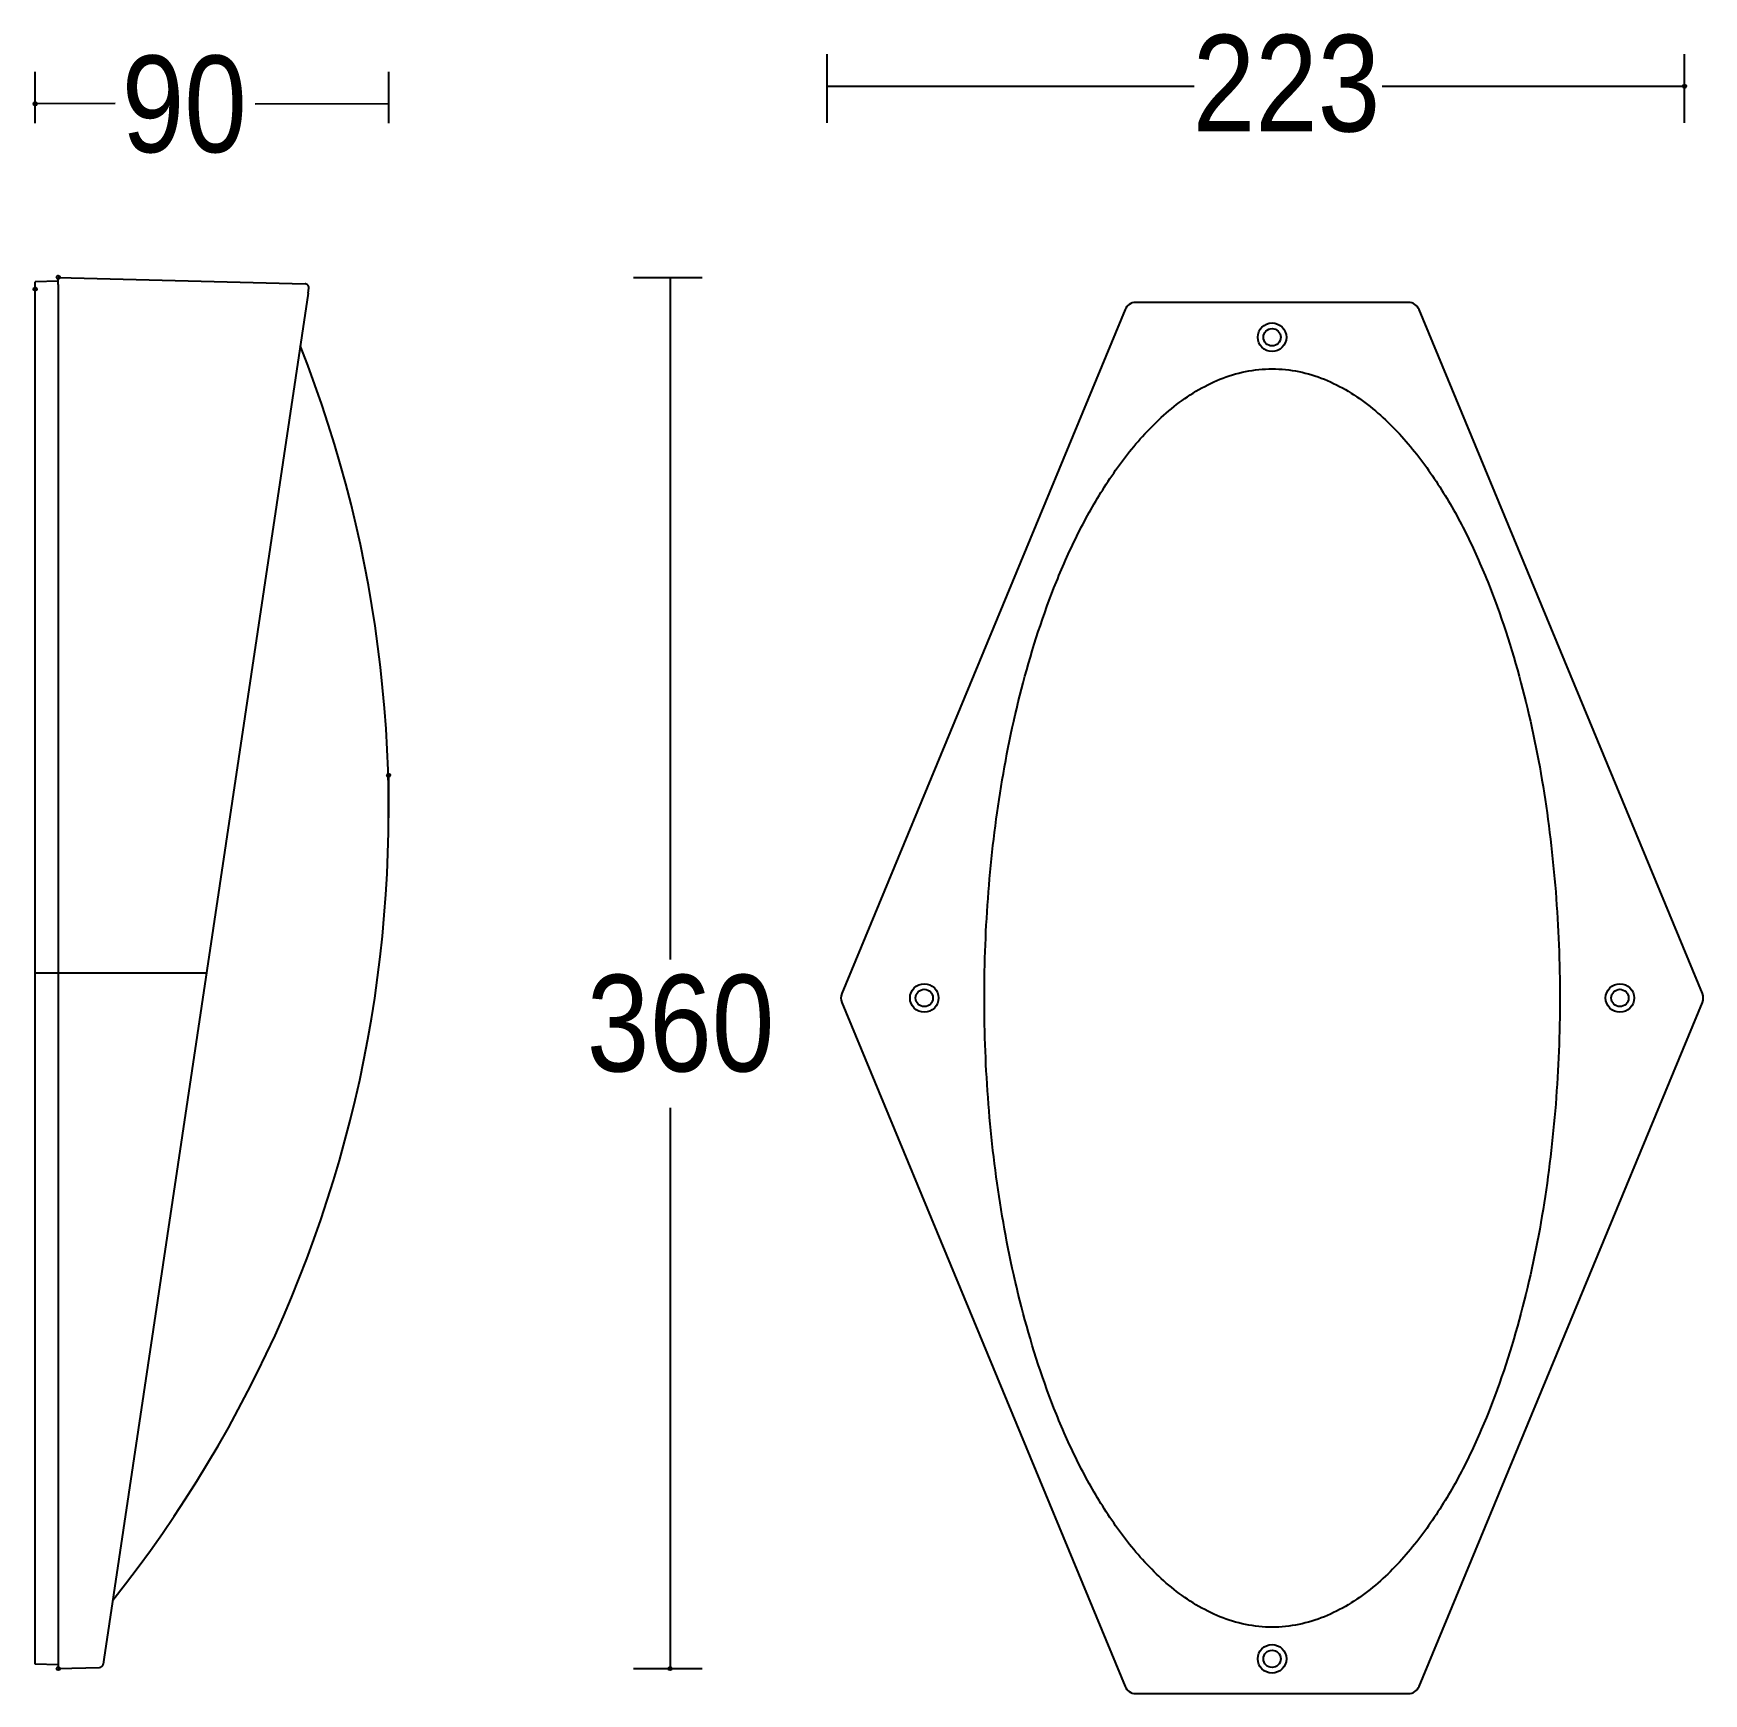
# Model space of a CAD drawing. Extents: x 0 to 203, y 0 to 201.
import ezdxf

# ---------------------------------------------------------------- set-up
doc = ezdxf.new("R2010")
doc.units = 0
doc.layers.add('LIVELLO_1', color=160, linetype='Continuous')
doc.styles.add('STD', font='txt')

# ---------------------------------------------------------------- blocks, each defined once
blk = doc.blocks.new('AI9-BLK1')
at = {"layer": 'LIVELLO_1', "color": 7}
for p, q in [((-4.99, 89.2), (-4.99, 97.53)), ((98.9, 89.2), (98.9, 97.53)), ((-100.97, 89.15), (-100.97, 95.4)), ((-58.13, 89.15), (-58.13, 95.4)), ((-4.99, 93.63), (39.47, 93.63)), ((62.27, 93.63), (98.9, 93.63)), ((-91.28, 91.55), (-100.97, 91.5)), ((-58.13, 91.5), (-74.3, 91.45)), ((-98.16, 70), (-100.97, 69.93)), ((-100.97, 69.06), (-100.97, 69.93)), ((-100.97, -13.28), (-100.97, 69.06)), ((-98.16, 69.6), (-98.16, 70.47)), ((-98.16, 70.47), (-68.25, 69.69)), ((-98.16, 69.6), (-98.16, -13.28)), ((-67.89, 68.58), (-67.8, 69.15)), ((-28.46, 70.47), (-20.12, 70.47)), ((-24.02, 70.47), (-24.02, -12.2)), ((-67.89, 68.58), (-80.16, -13.53)), ((65.44, 67.44), (32.4, 67.44)), ((31.11, 66.57), (-3.22, -16.32)), ((101.07, -16.32), (66.74, 66.57)), ((-58.13, 4.98), (-58.13, 10.14)), ((-100.97, -96.7), (-100.97, -13.28)), ((-100.97, -13.82), (-80.2, -13.82)), ((-98.16, -13.28), (-98.16, -97.24)), ((-80.16, -13.53), (-92.63, -97)), ((-3.22, -17.39), (31.11, -100.27)), ((66.74, -100.27), (101.07, -17.39)), ((-24.02, -30.17), (-24.02, -98.11)), ((-100.97, -97.57), (-100.97, -96.7)), ((-92.63, -97), (-92.72, -97.58)), ((-98.16, -97.64), (-100.97, -97.57)), ((-98.16, -97.24), (-98.16, -98.11)), ((-98.16, -98.11), (-93.17, -97.98)), ((-28.46, -98.11), (-20.12, -98.11)), ((32.4, -101.14), (65.44, -101.14))]:
    blk.add_line(p, q, dxfattribs=at)
for centre, radius in [((98.9, 93.63), 0.211), ((-100.97, 69.06), 0.212), ((-100.97, 69.06), 0.212), ((-98.16, 70.47), 0.212), ((-98.16, 70.47), 0.212), ((48.92, 63.22), 1.73), ((48.92, 63.22), 1.05), ((-58.14, 10.14), 0.211), ((6.78, -16.85), 1.73), ((6.78, -16.85), 1.05), ((91.07, -16.85), 1.73), ((91.07, -16.85), 1.05), ((48.92, -96.93), 1.73), ((48.92, -96.93), 1.05), ((-98.16, -98.11), 0.212), ((-98.16, -98.11), 0.212), ((-24.03, -98.11), 0.211)]:
    blk.add_circle(centre, radius, dxfattribs=at)
at = {"layer": 'LIVELLO_1', "color": 1}
blk.add_ellipse((-100.97, 91.5), major_axis=(-0.002, -0.214), ratio=0.987483, dxfattribs=at)
at = {"layer": 'LIVELLO_1', "color": 7}
for points, knots in [([(-67.8, 69.15), (-67.76, 69.41), (-67.94, 69.65), (-68.19, 69.68), (-68.21, 69.69), (-68.23, 69.69), (-68.25, 69.69)], [0, 0, 0, 0, 1, 1, 1, 2, 2, 2, 2]), ([(48.92, -93.1), (50, -93.1), (51.09, -92.98), (52.15, -92.77), (53.22, -92.55), (54.25, -92.23), (55.26, -91.82), (57.26, -91.01), (59.12, -89.86), (60.81, -88.52), (62.51, -87.17), (64.03, -85.64), (65.43, -83.99), (66.82, -82.35), (68.08, -80.6), (69.24, -78.79), (70.4, -76.97), (71.45, -75.09), (72.41, -73.17), (73.37, -71.25), (74.25, -69.29), (75.05, -67.3), (76.66, -63.32), (77.98, -59.22), (79.08, -55.07), (80.18, -50.92), (81.07, -46.72), (81.76, -42.48), (82.45, -38.25), (82.95, -33.99), (83.29, -29.71), (83.62, -25.43), (83.79, -21.14), (83.79, -16.85), (83.79, -12.56), (83.62, -8.27), (83.29, -4), (82.95, 0.28), (82.45, 4.55), (81.76, 8.78), (81.07, 13.01), (80.19, 17.22), (79.08, 21.36), (77.98, 25.52), (76.66, 29.61), (75.05, 33.59), (74.25, 35.58), (73.37, 37.55), (72.41, 39.47), (71.45, 41.39), (70.4, 43.27), (69.24, 45.09), (68.08, 46.9), (66.82, 48.65), (65.43, 50.29), (64.03, 51.93), (62.51, 53.47), (60.81, 54.81), (59.12, 56.16), (57.26, 57.31), (55.26, 58.12), (54.25, 58.53), (53.22, 58.85), (52.15, 59.06), (51.09, 59.28), (50.01, 59.39), (48.92, 59.39), (47.84, 59.39), (46.76, 59.28), (45.69, 59.06), (44.63, 58.85), (43.59, 58.53), (42.59, 58.12), (40.59, 57.31), (38.73, 56.16), (37.04, 54.81), (35.34, 53.47), (33.82, 51.93), (32.42, 50.29), (31.03, 48.65), (29.77, 46.9), (28.61, 45.09), (27.45, 43.27), (26.41, 41.39), (25.44, 39.47), (24.47, 37.55), (23.6, 35.58), (22.79, 33.59), (21.19, 29.61), (19.86, 25.52), (18.76, 21.36), (17.66, 17.22), (16.78, 13.01), (16.09, 8.78), (15.4, 4.55), (14.9, 0.28), (14.56, -4), (14.22, -8.27), (14.06, -12.56), (14.06, -16.85), (14.06, -21.14), (14.22, -25.43), (14.56, -29.71), (14.9, -33.99), (15.4, -38.25), (16.09, -42.48), (16.78, -46.72), (17.66, -50.92), (18.76, -55.07), (19.86, -59.22), (21.19, -63.32), (22.79, -67.3), (23.6, -69.29), (24.47, -71.25), (25.44, -73.17), (26.41, -75.09), (27.45, -76.97), (28.61, -78.79), (29.77, -80.6), (31.03, -82.35), (32.42, -83.99), (33.82, -85.64), (35.34, -87.17), (37.04, -88.52), (38.73, -89.86), (40.59, -91.01), (42.59, -91.82), (43.59, -92.23), (44.63, -92.55), (45.69, -92.77), (46.76, -92.98), (47.84, -93.1), (48.92, -93.1)], [0, 0, 0, 0, 1, 1, 1, 2, 2, 2, 3, 3, 3, 4, 4, 4, 5, 5, 5, 6, 6, 6, 7, 7, 7, 8, 8, 8, 9, 9, 9, 10, 10, 10, 11, 11, 11, 12, 12, 12, 13, 13, 13, 14, 14, 14, 15, 15, 15, 16, 16, 16, 17, 17, 17, 18, 18, 18, 19, 19, 19, 20, 20, 20, 21, 21, 21, 22, 22, 22, 23, 23, 23, 24, 24, 24, 25, 25, 25, 26, 26, 26, 27, 27, 27, 28, 28, 28, 29, 29, 29, 30, 30, 30, 31, 31, 31, 32, 32, 32, 33, 33, 33, 34, 34, 34, 35, 35, 35, 36, 36, 36, 37, 37, 37, 38, 38, 38, 39, 39, 39, 40, 40, 40, 41, 41, 41, 42, 42, 42, 43, 43, 43, 44, 44, 44, 44])]:
    blk.add_open_spline(points, degree=3, knots=knots, dxfattribs=at)
for points in [[(32.4, 67.44), (31.83, 67.44), (31.32, 67.09), (31.11, 66.57)], [(66.74, 66.57), (66.52, 67.09), (66.01, 67.44), (65.44, 67.44)], [(-59.82, -16.86), (-55.83, 9.82), (-58.94, 37.09), (-68.84, 62.2)], [(-91.56, -89.83), (-74.75, -68.72), (-63.81, -43.55), (-59.82, -16.86)], [(-3.22, -16.32), (-3.37, -16.66), (-3.37, -17.04), (-3.22, -17.39)], [(101.07, -17.39), (101.21, -17.04), (101.21, -16.66), (101.07, -16.32)], [(-93.17, -97.98), (-92.94, -97.97), (-92.75, -97.8), (-92.72, -97.58)], [(31.11, -100.27), (31.32, -100.8), (31.83, -101.14), (32.4, -101.14)], [(65.44, -101.14), (66.01, -101.14), (66.52, -100.8), (66.74, -100.27)]]:
    blk.add_open_spline(points, degree=3, dxfattribs=at)
at = {"layer": 'LIVELLO_1', "color": 7, "char_height": 11.7071, "attachment_point": 1, "style": 'STD'}
for s, insert in [('\\fMyriad Roman|b0|i0;\\H11.7071;\\W0.87;\\C7;223', (39.3, 99.86)), ('\\fMyriad Roman|b0|i0;\\H11.7071;\\W0.87;\\C7;90', (-90.47, 97.35)), ('\\fMyriad Roman|b0|i0;\\H11.7071;\\W0.87;\\C7;360', (-34.12, -14.04))]:
    blk.add_mtext(s, dxfattribs=dict(at, insert=insert))

msp = doc.modelspace()

# ---------------------------------------------------------------- block references
at = {"layer": 'LIVELLO_1', "color": 7}
msp.add_blockref('AI9-BLK1', (101.361599, 101.32577), dxfattribs=at)

doc.saveas('drawing.dxf')
